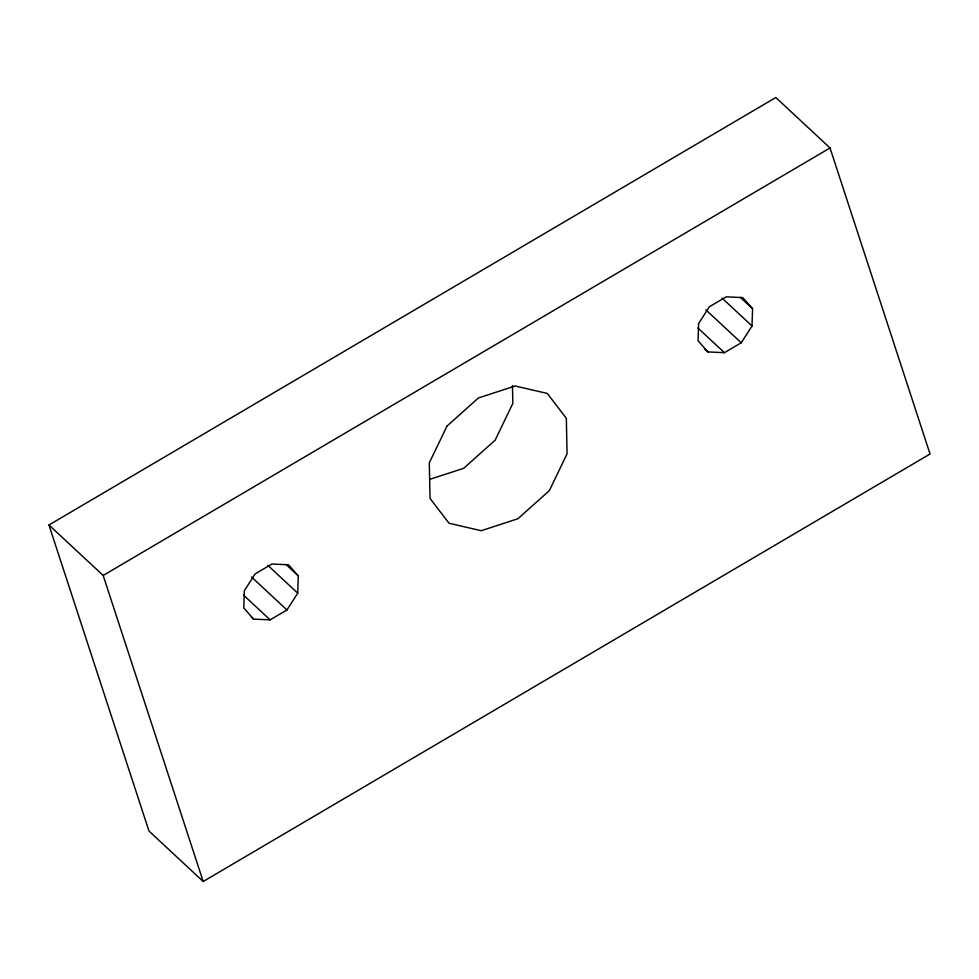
<?xml version="1.0" encoding="UTF-8"?>
<svg xmlns="http://www.w3.org/2000/svg" width="979" height="979" viewBox="0 0 979 979"><rect width="100%" height="100%" fill="white"/><g stroke="black" fill="none" stroke-linecap="round" stroke-linejoin="round"><path stroke-width="1.47" d="M297.726 593.164L298.289 575.909L288.45 564.773L271.942 564.014L255.115 573.914L244.346 590.716L243.783 607.971L253.622 619.107L270.131 619.866L286.957 609.966L297.726 593.164L267.854 565.372M752.019 325.983L752.582 308.728L742.731 297.592L726.222 296.833L709.396 306.733L698.627 323.535L698.064 340.79L707.915 351.926L724.423 352.685L741.25 342.785L752.019 325.983L722.147 298.191M48.95 525.001L775.809 97.508L830.021 147.964L930.05 453.999L203.191 881.492L148.979 831.036L48.95 525.001L103.162 575.444L203.191 881.492M103.162 575.444L830.021 147.964M429.818 479.331L463.703 468.305L495.141 440.171L512.849 403.397L512.482 385.604M740.405 297.408L752.582 308.728M705.847 309.841L741.25 342.785M697.868 327.977L724.423 352.685M704.586 348.842L707.915 351.926M286.125 564.577L298.289 575.909M251.554 577.023L286.957 609.966M243.575 595.159L270.131 619.866M251.407 617.051L253.622 619.107M447.011 426.073L429.291 462.859L430.038 498.421L449.043 523.251L481.203 530.704L517.915 518.748L549.354 490.626L567.061 453.84L566.327 418.278L547.322 393.448L515.15 385.995L478.437 397.951L447.011 426.073"/></g></svg>
